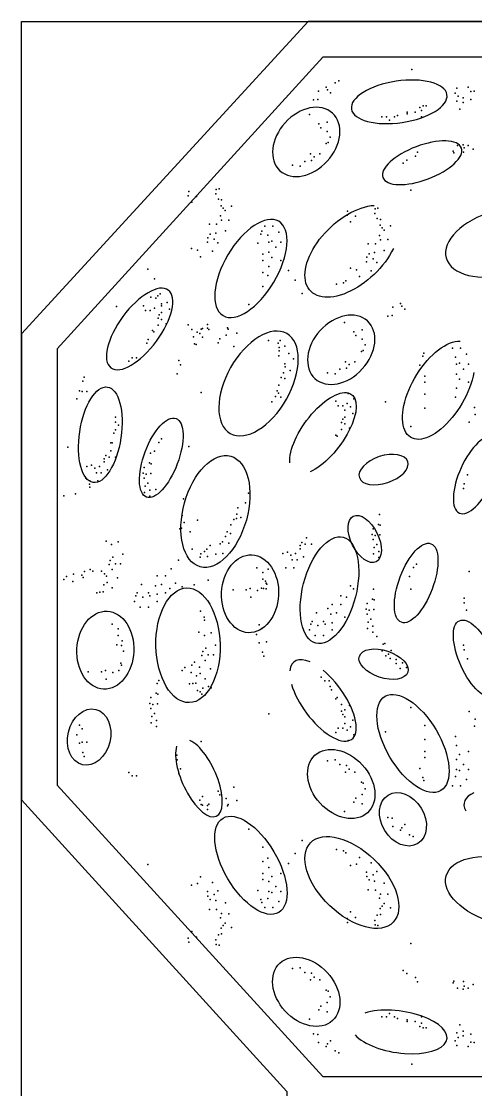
# Model space of a CAD drawing. Extents: x 2449 to 3440, y 3394 to 4721.
# Drawn here: x 2476.3 to 2653.4, y 4245 to 4661.3 of the extents above; entities that cross this region are included whole.
import ezdxf

# ---------------------------------------------------------------- set-up
doc = ezdxf.new("R2010")
doc.units = 0
doc.header["$LTSCALE"] = 10
doc.header["$MEASUREMENT"] = 0
for name, color, linetype in [('4', 4, 'CONTINUOUS'), ('7', 7, 'CONTINUOUS'), ('BH', 3, 'CONTINUOUS')]:
    doc.layers.add(name, color=color, linetype=linetype)

msp = doc.modelspace()

# ---------------------------------------------------------------- linework, layer by layer
at = {"layer": '4'}
msp.add_lwpolyline([(2476.27, 3461.15), (2476.27, 4661.3), (3376.67, 4661.3)], dxfattribs=at)
at = {"layer": '7'}
for p, q in [((2588.03, 4661.3), (2476.27, 4539.54)), ((2799.71, 4661.3), (2588.03, 4661.3)), ((2476.27, 4539.54), (2476.27, 4357.86))]:
    msp.add_line(p, q, dxfattribs=at)
msp.add_lwpolyline([(2490.27, 4363.65), (2593.83, 4250.09), (2793.92, 4250.09), (2897.48, 4363.65), (2897.48, 4533.74), (2793.92, 4647.3), (2593.83, 4647.3), (2490.27, 4533.74)], close=True, dxfattribs=at)
msp.add_lwpolyline([(2476.27, 4357.86), (2579.83, 4244.29), (2579.83, 4027.89), (2476.27, 3914.33)], dxfattribs=at)
at = {"layer": 'BH', "extrusion": (0, 0, -1)}
for centre, major_axis, ratio in [((2623.58, 4629.94), (-18.62, -2.8), 0.431377), ((2587.34, 4614.32), (10.24, 11.21), 0.731947), ((2632.54, 4606.19), (15.32, 5.75), 0.408935), ((2663.46, 4575.06), (21.55, 5.96), 0.559613), ((2565.76, 4565), (10.85, 18.38), 0.48883), ((2522.37, 4541.43), (-11.19, -15.14), 0.431377), ((2600.98, 4533.32), (10.24, 11.21), 0.731947), ((2568.74, 4520.19), (11.02, 19.46), 0.559613), ((2653.8, 4484.57), (6.77, 14.9), 0.408935), ((2617.48, 4486.62), (-9.43, -3.14), 0.533734)]:
    msp.add_ellipse(centre, major_axis=major_axis, ratio=ratio, dxfattribs=at)
for centre, major_axis, ratio, start_param, end_param in [((2605.13, 4571.71), (16.14, 15.47), 0.559613, 0.981068, 5.702242), ((2638.96, 4517.52), (10.85, 18.38), 0.48883, 0.918733, 6.037651), ((2593.88, 4500.75), (11.19, 15.14), 0.431377, 3.591662, 8.782429)]:
    msp.add_ellipse(centre, major_axis=major_axis, ratio=ratio, start_param=start_param, end_param=end_param, dxfattribs=at)
at = {"layer": 'BH'}
for centre, major_axis, ratio in [((2507.05, 4500.18), (2.8, 18.62), 0.431377), ((2530.81, 4491.22), (-5.75, -15.32), 0.408935), ((2551.93, 4470.3), (-5.96, -21.55), 0.559613), ((2610.14, 4459.57), (-4.45, 8.89), 0.533734), ((2596.41, 4439.61), (-5.33, -20.67), 0.48883), ((2630.2, 4442.41), (-5.75, -15.32), 0.408935), ((2565.45, 4438.22), (-0.69, -15.17), 0.731947), ((2541.24, 4418.13), (0.48, -22.35), 0.559613), ((2509.02, 4416.23), (-0.69, -15.17), 0.731947), ((2653.8, 4412.83), (6.77, -14.9), 0.408935), ((2617.48, 4410.77), (-9.43, 3.14), 0.533734), ((2628.96, 4379.88), (10.85, -18.38), 0.48883), ((2502.66, 4382.37), (2.59, 10.77), 0.74978), ((2600.98, 4364.08), (10.24, -11.21), 0.731947), ((2625.05, 4350.31), (-5.79, 9.45), 0.74978), ((2565.76, 4332.39), (10.85, -18.38), 0.48883), ((2605.13, 4325.68), (16.14, -15.47), 0.559613), ((2663.46, 4322.33), (21.55, -5.96), 0.559613), ((2587.34, 4283.08), (10.24, -11.21), 0.731947)]:
    msp.add_ellipse(centre, major_axis=major_axis, ratio=ratio, dxfattribs=at)
for centre, major_axis, ratio, start_param, end_param in [((2593.88, 4396.65), (-11.19, 15.14), 0.431377, -0.642349, 0.45007), ((2593.88, 4396.65), (-11.19, 15.14), 0.431377, 0.851465, 5.239441), ((2545.51, 4366.42), (-6.77, 14.9), 0.408935, 0.43511, 5.840053), ((2667.48, 4353.86), (-18.62, 2.8), 0.431377, -0.594085, 0.358898), ((2623.58, 4267.45), (-18.62, 2.8), 0.431377, 0.47344, 5.574558)]:
    msp.add_ellipse(centre, major_axis=major_axis, ratio=ratio, start_param=start_param, end_param=end_param, dxfattribs=at)
for p in [(2628.46, 4642.56), (2600.06, 4638.09), (2592.14, 4634.13), (2595.11, 4635.61), (2595.6, 4634.62), (2598.58, 4637.35), (2645.99, 4635.22), (2650.44, 4635.6), (2651.57, 4633.98), (2652.77, 4634.11), (2590.15, 4630.66), (2591.89, 4630.91), (2596.84, 4633.39), (2645.37, 4633.36), (2645.99, 4630.25), (2646.61, 4632.12), (2648.47, 4631.5), (2651.57, 4630.87), (2626.68, 4625.9), (2629.78, 4625.9), (2631.64, 4627.77), (2632.26, 4626.52), (2632.89, 4628.39), (2634.13, 4628.39), (2647.23, 4627.15), (2648.47, 4629.63), (2588.6, 4624.99), (2595.53, 4622.07), (2616.75, 4624.04), (2618.61, 4624.04), (2619.85, 4622.8), (2621.71, 4624.04), (2622.96, 4624.66), (2626.68, 4625.28), (2632.26, 4624.04), (2592.25, 4621.34), (2592.98, 4619.87), (2595.54, 4618.41), (2595.17, 4613.67), (2595.9, 4614.03), (2596.63, 4616.22), (2648.52, 4613.23), (2588.97, 4609.65), (2592.62, 4609.65), (2630.74, 4610.37), (2644.57, 4610.76), (2644.9, 4610.13), (2646.29, 4612.87), (2648.66, 4610.28), (2648.94, 4612.04), (2650.52, 4612.87), (2652.47, 4611.47), (2582.04, 4605.27), (2584.96, 4604.9), (2586.79, 4606.73), (2589.34, 4607.09), (2590.44, 4608.55), (2625.14, 4606.03), (2626.56, 4607.18), (2629.97, 4608.76), (2541.35, 4593.36), (2541.52, 4594.95), (2544.53, 4593.03), (2552.06, 4594.1), (2552.25, 4595.84), (2553.33, 4596.08), (2628.11, 4595.5), (2542.69, 4590.81), (2553.08, 4592.06), (2554.21, 4589.47), (2554.28, 4591.75), (2554.99, 4588.51), (2558.23, 4589.22), (2614.2, 4588.21), (2615.28, 4588.45), (2553.96, 4585.45), (2555.77, 4587.55), (2603.31, 4585.73), (2603.47, 4587.32), (2606.48, 4585.4), (2614.02, 4586.47), (2615.03, 4584.43), (2616.23, 4584.13), (2549.57, 4582.22), (2552.39, 4582.27), (2554.32, 4583.83), (2557.14, 4583.88), (2571.17, 4581.46), (2574.3, 4581.46), (2604.64, 4583.18), (2616.17, 4581.84), (2616.94, 4580.88), (2617.72, 4579.92), (2620.18, 4581.59), (2549.02, 4577), (2549.86, 4578.31), (2551.42, 4576.39), (2552.03, 4578.79), (2555.81, 4579.62), (2569.61, 4578.33), (2570, 4579.51), (2572.34, 4577.94), (2576.65, 4579.11), (2615.92, 4577.82), (2616.27, 4576.2), (2619.09, 4576.25), (2542.59, 4572.75), (2544.99, 4572.14), (2548.84, 4575.25), (2550.75, 4571.71), (2552.86, 4575), (2568.43, 4574.81), (2572.74, 4575.2), (2573.91, 4575.59), (2575.48, 4573.24), (2577.43, 4575.2), (2611.53, 4574.59), (2614.35, 4574.64), (2617.76, 4571.99), (2546.12, 4569.56), (2570.39, 4570.51), (2570.39, 4568.16), (2572.74, 4571.29), (2573.92, 4569.33), (2577.44, 4568.15), (2610.79, 4567.63), (2610.98, 4569.37), (2611.82, 4570.69), (2613.37, 4568.76), (2613.98, 4571.16), (2614.81, 4567.37), (2525.58, 4564.75), (2570.4, 4563.46), (2572.74, 4565.81), (2580.39, 4564.25), (2604.55, 4565.12), (2606.95, 4564.51), (2612.7, 4564.08), (2528.24, 4560.92), (2572.35, 4562.29), (2583.05, 4560.42), (2601.83, 4559.42), (2602.8, 4560.2), (2608.08, 4561.93), (2530.39, 4555.16), (2570.4, 4557.98), (2585.74, 4555.28), (2599.13, 4558.83), (2526.72, 4553.79), (2528.67, 4553.45), (2529.42, 4554.39), (2530.87, 4551.25), (2533.12, 4551.74), (2564.93, 4550.94), (2624.08, 4551.35), (2513.33, 4550.24), (2523.85, 4550.38), (2524.72, 4548.62), (2526.48, 4548.62), (2528.24, 4549.5), (2530.05, 4546.91), (2530.93, 4550.43), (2530.93, 4547.79), (2534, 4549.11), (2620.86, 4546.65), (2621.11, 4549.86), (2624.58, 4550.36), (2625.81, 4549.12), (2529.62, 4545.6), (2529.62, 4542.96), (2530.93, 4545.16), (2532.69, 4543.4), (2541.26, 4543.02), (2548.88, 4543.2), (2602.24, 4543.99), (2619.13, 4546.4), (2527.42, 4540.77), (2527.86, 4540.33), (2542.76, 4541.24), (2543.43, 4538.35), (2544.75, 4540.18), (2545.89, 4539.64), (2546.43, 4541.34), (2546.86, 4541.59), (2546.94, 4538.19), (2548.79, 4541.73), (2549.35, 4541.18), (2556.16, 4538.95), (2556.63, 4541.81), (2556.9, 4541.3), (2560.3, 4539.81), (2605.89, 4540.34), (2606.63, 4538.88), (2609.18, 4541.07), (2525.23, 4535.94), (2525.67, 4537.26), (2543.71, 4535.64), (2544.39, 4535.43), (2552.96, 4536.07), (2553.59, 4537.6), (2559.1, 4534.6), (2572.67, 4536.98), (2572.67, 4536.98), (2576.43, 4535.91), (2576.76, 4534.19), (2577.13, 4536.93), (2578.96, 4534.78), (2609.18, 4537.42), (2610.28, 4535.23), (2519.47, 4530.18), (2521.22, 4530.18), (2576.65, 4530.96), (2576.81, 4532.95), (2580.58, 4531.87), (2608.82, 4532.67), (2609.55, 4533.03), (2632.81, 4530.85), (2633.2, 4532.02), (2644.37, 4533.98), (2645.55, 4530.45), (2647.5, 4533.97), (2649.85, 4531.63), (2518.15, 4528.86), (2537.71, 4529.09), (2538.3, 4527.41), (2579.02, 4527.84), (2579.08, 4526.61), (2582.4, 4529.72), (2600.43, 4525.73), (2602.62, 4528.65), (2602.99, 4526.1), (2604.08, 4527.56), (2606.27, 4528.65), (2631.64, 4527.33), (2645.94, 4527.71), (2647.11, 4528.11), (2648.68, 4525.76), (2650.64, 4527.71), (2500.72, 4522.61), (2537.01, 4523.88), (2577.52, 4522.57), (2578.43, 4524.35), (2579.03, 4522.14), (2581.12, 4525.21), (2595.69, 4524.27), (2598.61, 4523.91), (2633.6, 4523.02), (2645.94, 4523.8), (2647.12, 4521.84), (2498.96, 4517.36), (2500.19, 4521.04), (2576.66, 4519.56), (2633.6, 4520.67), (2645.95, 4518.32), (2650.64, 4520.67), (2497.91, 4514.21), (2500.01, 4517.01), (2501.76, 4517.01), (2546.37, 4516.72), (2575.38, 4515.05), (2576.02, 4517.3), (2576.56, 4516.34), (2577.37, 4514.88), (2598.92, 4513.26), (2603.75, 4516.33), (2605.94, 4514.13), (2633.6, 4515.98), (2645.56, 4514.8), (2573.98, 4513), (2599.8, 4511.5), (2601.55, 4511.5), (2602.43, 4509.74), (2603.31, 4512.38), (2604.63, 4511.06), (2618.29, 4512.99), (2633.6, 4510.5), (2652.97, 4510.8), (2512.96, 4507.01), (2512.96, 4505.15), (2601.12, 4504.91), (2601.56, 4506.23), (2602.43, 4507.11), (2605.51, 4508.42), (2650.81, 4505.1), (2653.24, 4508.09), (2512.34, 4500.8), (2512.96, 4502.05), (2514.2, 4503.91), (2601.12, 4502.28), (2602.44, 4504.47), (2604.19, 4502.72), (2628.13, 4503.46), (2511.09, 4497.08), (2511.71, 4497.08), (2529.82, 4497.2), (2530.97, 4498.62), (2598.93, 4500.08), (2599.37, 4499.64), (2494.43, 4495.3), (2511.09, 4493.98), (2526.63, 4493.02), (2528.24, 4493.79), (2541.5, 4495.65), (2503.64, 4488.39), (2508.61, 4490.87), (2508.61, 4489.63), (2509.23, 4492.12), (2510.47, 4491.5), (2512.96, 4491.5), (2526.23, 4489.19), (2526.87, 4488.86), (2501.77, 4487.77), (2504.88, 4487.15), (2505.5, 4485.29), (2506.74, 4487.77), (2507.37, 4485.29), (2509.85, 4486.53), (2523.76, 4485.24), (2524.12, 4487.48), (2524.95, 4484.82), (2526.72, 4485.11), (2650.16, 4484.56), (2501.39, 4483.32), (2502.88, 4480.99), (2503.02, 4482.19), (2506.12, 4482.19), (2524.12, 4483.24), (2524.55, 4480.19), (2525.53, 4481.29), (2648.87, 4481.03), (2492.83, 4476.38), (2497.43, 4477.21), (2503.01, 4479.76), (2524.26, 4477.72), (2526.31, 4476.24), (2526.35, 4478.64), (2528.67, 4478.83), (2564.83, 4477.45), (2648.68, 4479.22), (2539.54, 4475.27), (2560.72, 4471.67), (2563.61, 4473.65), (2538.91, 4468.7), (2560.19, 4467.5), (2560.26, 4469.24), (2561.78, 4467.95), (2615.94, 4469.1), (2538.08, 4463.58), (2538.64, 4463.75), (2539.78, 4465.93), (2544.93, 4466.93), (2557.98, 4465.14), (2559.12, 4467.19), (2613.44, 4463.55), (2615.54, 4465.27), (2616.18, 4464.94), (2542.09, 4462.4), (2555.85, 4460.51), (2556.46, 4462.41), (2557.83, 4461.65), (2587.5, 4460.07), (2613.07, 4461.32), (2613.43, 4459.31), (2614.26, 4460.9), (2616.03, 4461.18), (2509.3, 4458.68), (2511.43, 4457.42), (2514.06, 4458.44), (2542.84, 4455.64), (2542.84, 4455.64), (2548.62, 4455.57), (2549.91, 4457.09), (2553.79, 4457.62), (2554.71, 4458.46), (2557.14, 4458), (2585.01, 4456.97), (2585.01, 4455.73), (2585.63, 4458.21), (2586.87, 4457.59), (2589.36, 4457.59), (2613.86, 4456.27), (2614.84, 4457.37), (2510.85, 4451.14), (2511.95, 4452.5), (2515.81, 4453.65), (2537.49, 4451.25), (2546.03, 4452.53), (2546.26, 4453.75), (2547.71, 4454.73), (2548.85, 4452.76), (2552.04, 4453.67), (2554.85, 4453.9), (2578.17, 4453.86), (2580.04, 4454.48), (2581.28, 4453.24), (2581.9, 4451.38), (2583.15, 4453.86), (2583.77, 4451.38), (2586.25, 4452.62), (2613.57, 4453.79), (2615.62, 4452.31), (2615.66, 4454.71), (2500.9, 4446.89), (2503.06, 4447.62), (2504.12, 4446.98), (2507.54, 4447.05), (2510.51, 4449.61), (2511.7, 4447.74), (2512.97, 4449.87), (2514.97, 4449.83), (2534.72, 4447.98), (2568.11, 4448.36), (2572.49, 4447.78), (2579.42, 4448.28), (2582.52, 4448.28), (2629.21, 4448.4), (2630.36, 4449.81), (2650.89, 4446.84), (2492.84, 4443.74), (2493.85, 4444.99), (2496.33, 4442.98), (2496.6, 4445.85), (2499.8, 4445.53), (2500.39, 4444.6), (2508.71, 4445.98), (2509.5, 4445.02), (2509.76, 4442.56), (2513.79, 4444.48), (2529.19, 4445.21), (2532.51, 4445.21), (2536.38, 4442.4), (2549.14, 4443.46), (2570.43, 4446.55), (2570.43, 4443.97), (2571.45, 4443.13), (2627.63, 4444.99), (2505.69, 4438.64), (2506.92, 4438.78), (2508.15, 4438.91), (2508.36, 4441.67), (2511.72, 4440.53), (2521.43, 4438.58), (2523.09, 4441.89), (2525.86, 4438.58), (2528.63, 4441.34), (2530.85, 4441.89), (2532.51, 4438.53), (2534.17, 4440.23), (2539.01, 4440.91), (2543.61, 4441.74), (2558.79, 4439.78), (2563.96, 4439.78), (2565.51, 4440.3), (2568.35, 4439.52), (2569.91, 4440.36), (2570.67, 4440.3), (2571.71, 4442.36), (2571.71, 4440.1), (2571.97, 4441.91), (2604.65, 4441.29), (2605.76, 4440.14), (2613.56, 4440), (2628.07, 4440.03), (2520.33, 4435.26), (2520.88, 4437.47), (2523.65, 4436.92), (2526.42, 4437.47), (2529.19, 4438.02), (2529.19, 4435.26), (2565.76, 4436.94), (2597.45, 4434.1), (2600.78, 4437.42), (2600.78, 4434.1), (2602.99, 4436.86), (2611.06, 4434.46), (2613.17, 4436.17), (2613.81, 4435.84), (2648.9, 4434.64), (2648.93, 4436.47), (2522.54, 4433.04), (2525.86, 4433.04), (2546.1, 4431.49), (2591.36, 4430.78), (2595.79, 4432.44), (2596.9, 4430.23), (2599.11, 4430.78), (2610.7, 4432.22), (2611.06, 4430.22), (2611.89, 4431.8), (2613.65, 4432.09), (2649.76, 4431.87), (2511.68, 4426.37), (2547.59, 4429.16), (2547.72, 4427.93), (2569.03, 4426.14), (2589.15, 4426.36), (2589.7, 4427.46), (2591.92, 4425.8), (2594.13, 4427.46), (2594.68, 4426.36), (2597.45, 4426.91), (2602.44, 4429.12), (2611.48, 4427.17), (2612.46, 4428.27), (2514, 4424.56), (2514, 4421.98), (2545.48, 4423.21), (2547.61, 4421.94), (2550.24, 4422.97), (2567.98, 4422.29), (2570.08, 4424.74), (2588.59, 4424.14), (2590.81, 4421.93), (2594.13, 4421.93), (2597.45, 4424.14), (2611.2, 4424.7), (2613.25, 4423.22), (2613.29, 4425.62), (2614.85, 4421.62), (2513.48, 4418.37), (2515.29, 4418.11), (2515.55, 4419.92), (2551.99, 4418.18), (2569.03, 4419.13), (2571.83, 4419.48), (2617.28, 4418.63), (2617.96, 4418.84), (2648.68, 4418.17), (2516.06, 4415.79), (2546.69, 4414.13), (2547.03, 4415.66), (2548.13, 4417.02), (2549.15, 4414.4), (2551.15, 4414.36), (2570.26, 4415.46), (2570.79, 4413.88), (2617, 4415.92), (2618.32, 4414.09), (2619.46, 4414.63), (2620.51, 4416.08), (2648.87, 4416.36), (2515.02, 4411.15), (2515.28, 4410.37), (2540.03, 4409.51), (2542.78, 4410.37), (2543.72, 4411.58), (2545.68, 4409.55), (2547.88, 4412.27), (2620, 4412.93), (2622.36, 4412.54), (2622.45, 4411.07), (2624, 4409.12), (2624.83, 4411.25), (2626.49, 4409.52), (2650.16, 4412.84), (2502.37, 4407.79), (2507.53, 4407.79), (2509.08, 4408.31), (2509.34, 4404.95), (2511.92, 4407.53), (2514.25, 4408.31), (2539.02, 4408.27), (2542.51, 4407.5), (2544.54, 4406.19), (2545.94, 4407.09), (2547.9, 4405.06), (2549.97, 4409.01), (2593.22, 4405.65), (2529.26, 4403.28), (2529.91, 4404.45), (2541.87, 4403.17), (2543.1, 4403.3), (2544.33, 4403.43), (2547.08, 4401.42), (2549.24, 4402.14), (2550.31, 4401.51), (2594.54, 4404.34), (2596.3, 4404.34), (2596.73, 4402.14), (2597.17, 4400.82), (2526.76, 4397.73), (2528.87, 4399.45), (2529.5, 4399.11), (2544.89, 4400.51), (2545.98, 4400.05), (2546.57, 4399.12), (2598.93, 4397.31), (2599.37, 4397.75), (2526.4, 4395.5), (2526.76, 4393.49), (2527.59, 4395.07), (2529.35, 4395.36), (2601.12, 4395.12), (2601.12, 4392.48), (2602.44, 4392.92), (2604.19, 4394.68), (2628.13, 4393.94), (2527.18, 4390.44), (2528.16, 4391.54), (2528.99, 4388.89), (2572.81, 4391.38), (2601.56, 4391.17), (2602.43, 4390.29), (2605.51, 4388.97), (2650.81, 4392.29), (2653.24, 4389.31), (2498.96, 4387.04), (2500.01, 4385.64), (2526.89, 4387.97), (2528.94, 4386.49), (2598.92, 4384.14), (2599.8, 4385.9), (2601.55, 4385.9), (2602.43, 4387.65), (2603.31, 4385.02), (2604.63, 4386.34), (2618.29, 4384.41), (2633.6, 4386.9), (2652.97, 4386.6), (2497.91, 4383.19), (2498.96, 4380.04), (2500.01, 4380.39), (2501.76, 4380.39), (2546.37, 4380.68), (2603.75, 4381.07), (2605.94, 4383.27), (2633.6, 4381.42), (2645.56, 4382.59), (2500.19, 4376.36), (2633.6, 4376.72), (2645.95, 4379.07), (2650.64, 4376.73), (2500.72, 4374.79), (2536.82, 4375.33), (2537.01, 4373.52), (2595.69, 4373.13), (2598.61, 4373.49), (2600.43, 4371.67), (2633.6, 4374.38), (2645.94, 4373.6), (2647.12, 4375.55), (2648.68, 4371.64), (2518.15, 4368.53), (2537.71, 4368.31), (2538.3, 4369.99), (2602.62, 4368.74), (2602.99, 4371.3), (2604.08, 4369.84), (2606.27, 4368.74), (2631.64, 4370.07), (2645.94, 4369.68), (2647.11, 4369.29), (2650.64, 4369.69), (2519.47, 4367.22), (2521.22, 4367.22), (2608.82, 4364.73), (2609.55, 4364.36), (2632.81, 4366.55), (2633.2, 4365.38), (2644.37, 4363.42), (2645.55, 4366.94), (2647.5, 4363.42), (2649.85, 4365.77), (2546.94, 4359.21), (2552.96, 4361.32), (2553.59, 4359.8), (2559.1, 4362.8), (2609.18, 4359.98), (2610.28, 4362.17), (2545.89, 4357.76), (2546.43, 4356.05), (2546.86, 4355.81), (2548.79, 4355.67), (2549.35, 4356.21), (2556.16, 4358.45), (2556.63, 4355.59), (2556.9, 4356.1), (2560.3, 4357.59), (2605.89, 4357.06), (2606.63, 4358.52), (2609.18, 4356.33), (2548.88, 4354.2), (2602.24, 4353.41), (2619.13, 4351), (2620.86, 4350.75), (2621.11, 4347.53), (2624.58, 4347.04), (2625.81, 4348.27), (2564.93, 4346.45), (2624.08, 4346.05), (2627.55, 4344.31), (2629.04, 4343.57), (2570.4, 4339.41), (2585.74, 4342.11), (2599.13, 4338.57), (2572.35, 4335.11), (2583.05, 4336.98), (2601.83, 4337.97), (2602.8, 4337.2), (2608.08, 4335.47), (2525.58, 4332.64), (2570.4, 4333.93), (2572.74, 4331.59), (2580.39, 4333.14), (2604.55, 4332.28), (2606.95, 4332.88), (2612.7, 4333.32), (2614.81, 4330.02), (2546.12, 4327.84), (2570.39, 4329.24), (2570.39, 4326.89), (2572.74, 4326.11), (2573.92, 4328.07), (2577.44, 4329.24), (2610.79, 4329.77), (2610.98, 4328.03), (2611.82, 4326.71), (2613.37, 4328.64), (2613.98, 4326.24), (2542.59, 4324.65), (2544.99, 4325.25), (2548.84, 4322.14), (2550.75, 4325.69), (2552.86, 4322.39), (2568.43, 4322.59), (2572.74, 4322.2), (2573.91, 4321.81), (2575.48, 4324.15), (2577.43, 4322.2), (2611.53, 4322.81), (2614.35, 4322.76), (2617.76, 4325.41), (2549.02, 4320.4), (2549.86, 4319.08), (2551.42, 4321.01), (2552.03, 4318.61), (2555.81, 4317.78), (2569.61, 4319.06), (2570, 4317.89), (2572.34, 4319.46), (2576.65, 4318.29), (2615.92, 4319.58), (2616.27, 4321.2), (2619.09, 4321.15), (2549.57, 4315.18), (2552.39, 4315.13), (2554.32, 4313.57), (2557.14, 4313.52), (2571.17, 4315.93), (2574.3, 4315.94), (2604.64, 4314.22), (2616.17, 4315.55), (2616.94, 4316.52), (2617.72, 4317.48), (2620.18, 4315.81), (2553.96, 4311.95), (2555.77, 4309.85), (2603.31, 4311.66), (2603.47, 4310.07), (2606.48, 4312), (2614.02, 4310.92), (2614.2, 4309.18), (2615.03, 4312.97), (2616.23, 4313.27), (2542.69, 4306.59), (2553.08, 4305.34), (2554.21, 4307.92), (2554.28, 4305.64), (2554.99, 4308.89), (2558.23, 4308.18), (2615.28, 4308.94), (2541.35, 4304.03), (2541.52, 4302.44), (2544.53, 4304.37), (2552.06, 4303.29), (2552.25, 4301.55), (2553.33, 4301.32), (2628.11, 4301.9), (2582.04, 4292.13), (2584.96, 4292.49), (2586.79, 4290.67), (2589.34, 4290.3), (2590.44, 4288.84), (2625.14, 4291.37), (2626.56, 4290.22), (2629.97, 4288.64), (2588.97, 4287.75), (2592.62, 4287.75), (2630.74, 4287.03), (2644.57, 4286.63), (2644.9, 4287.27), (2646.29, 4284.53), (2648.66, 4287.12), (2648.94, 4285.35), (2650.52, 4284.52), (2652.47, 4285.93), (2595.17, 4283.73), (2595.9, 4283.37), (2596.63, 4281.17), (2648.52, 4284.16), (2592.25, 4276.06), (2592.98, 4277.52), (2595.54, 4278.98), (2588.6, 4272.41), (2595.53, 4275.33), (2616.75, 4273.36), (2618.61, 4273.36), (2619.85, 4274.6), (2621.71, 4273.36), (2622.96, 4272.74), (2626.68, 4272.12), (2632.26, 4273.36), (2626.68, 4271.49), (2629.78, 4271.49), (2631.64, 4269.63), (2632.26, 4270.87), (2632.89, 4269.01), (2634.13, 4269.01), (2647.23, 4270.25), (2648.47, 4267.77), (2590.15, 4266.73), (2591.89, 4266.48), (2596.84, 4264.01), (2645.37, 4264.04), (2645.99, 4267.14), (2646.61, 4265.28), (2648.47, 4265.9), (2651.57, 4266.52), (2651.57, 4263.42), (2592.14, 4263.27), (2595.11, 4261.78), (2595.6, 4262.77), (2598.58, 4260.05), (2600.06, 4259.31), (2645.99, 4262.17), (2650.44, 4261.79), (2652.77, 4263.28), (2628.46, 4254.83)]:
    msp.add_point(p, dxfattribs=at)

doc.saveas('drawing.dxf')
